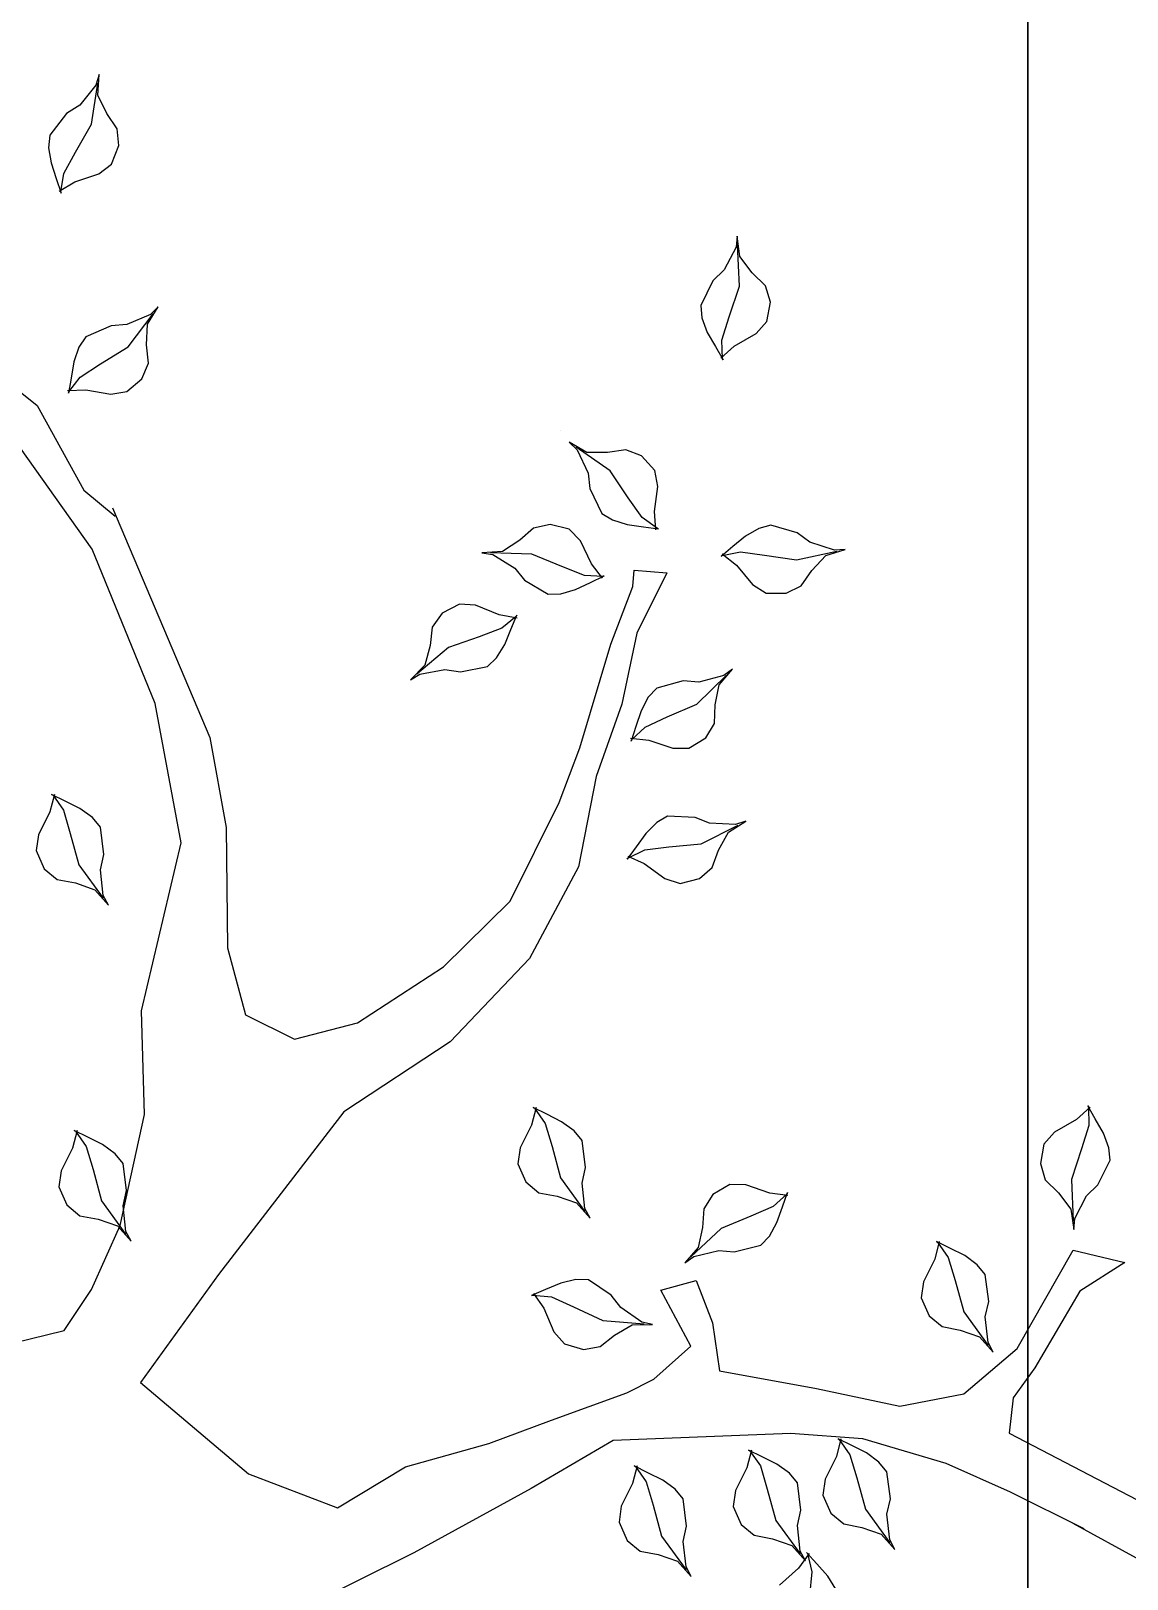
# Model space of a CAD drawing. Header units: metres. Extents: x 78 to 178, y -74 to 157.
# Drawn here: x 136.4309 to 136.7354, y 75.9437 to 76.3734 of the extents above; entities that cross this region are included whole.
import ezdxf

# ---------------------------------------------------------------- set-up
doc = ezdxf.new("R2010")
doc.units = ezdxf.units.M
doc.layers.add('Barandal', color=138, linetype='Continuous', lineweight=30)

# ---------------------------------------------------------------- blocks, each defined once
blk = doc.blocks.new('tree21')
at = {"color": 38}
for p, q in [((1452223.4, 399962.4), (1451977.9, 400433.8)), ((1451836, 400363.1), (1451948.3, 400158.6)), ((1452745.1, 400316.3), (1452657.4, 400178.8)), ((1452782.5, 400157.8), (1452745.1, 400316.3)), ((1451931.7, 400192), (1452044, 399966.7)), ((1452657.4, 400178.8), (1452423.7, 400041.4)), ((1452482, 399987.2), (1452782.5, 400157.8)), ((1452423.7, 400041.4), (1452331.8, 399974.8)), ((1452344.1, 399824.7), (1452482, 399987.2)), ((1452044, 399966.7), (1452131.4, 399770.7)), ((1452331.8, 399974.8), (1452223.4, 399962.4)), ((1452306.4, 399628.7), (1452344.1, 399824.7)), ((1452131.4, 399770.7), (1452206.1, 399516.2)), ((1452360.3, 399374.3), (1452306.4, 399628.7)), ((1452206.1, 399516.2), (1452222.5, 399295.2)), ((1452414.1, 399078.2), (1452360.3, 399374.3)), ((1452222.5, 399295.2), (1452201, 398753.2)), ((1452560.1, 399057.2), (1452414.1, 399078.2)), ((1452689.3, 399007.1), (1452560.1, 399057.2)), ((1452388.8, 398878.1), (1452489.1, 398990.6)), ((1452489.1, 398990.6), (1452660, 398898.7)), ((1452660, 398898.7), (1452689.3, 399007.1)), ((1454849.6, 398917.5), (1454666, 398825.9)), ((1454857.8, 398817.4), (1454849.6, 398917.5)), ((1452347, 398794.7), (1452388.8, 398878.1)), ((1454666, 398825.9), (1454449, 398780.2)), ((1454632.5, 398746.7), (1454807.7, 398813.2)), ((1454807.7, 398813.2), (1454857.8, 398817.4)), ((1452201, 398753.2), (1452054.7, 398503.1)), ((1452263.3, 398565.5), (1452347, 398794.7)), ((1454449, 398780.2), (1454227.9, 398701.2)), ((1454315.4, 398651.1), (1454632.5, 398746.7)), ((1454227.9, 398701.2), (1453952.5, 398647.3)), ((1453952.5, 398647.3), (1453672.9, 398497.4)), ((1454148.5, 398588.7), (1454315.4, 398651.1)), ((1452192.2, 398373.7), (1452263.3, 398565.5)), ((1453848, 398438.9), (1454148.5, 398588.7)), ((1452054.7, 398503.1), (1451858.3, 398144.7)), ((1453672.9, 398497.4), (1453418.2, 398255.8)), ((1453647.6, 398234.8), (1453848, 398438.9)), ((1452121, 398119.5), (1452192.2, 398373.7)), ((1453418.2, 398255.8), (1453205.1, 397930.8)), ((1453476.3, 397972.2), (1453647.6, 398234.8)), ((1451858.3, 398144.7), (1451686.8, 397798.8)), ((1451995.6, 397911.1), (1452121, 398119.5)), ((1453426, 397780.5), (1453476.3, 397972.2)), ((1452099.5, 397640), (1451995.6, 397911.1)), ((1453205.1, 397930.8), (1452708.3, 397547.6)), ((1453500.9, 397630.3), (1453426, 397780.5)), ((1452378.6, 397310.3), (1452099.5, 397640)), ((1453705.2, 397575.9), (1453500.9, 397630.3)), ((1454072.2, 397571.4), (1453705.2, 397575.9)), ((1454347.4, 397521.1), (1454072.2, 397571.4)), ((1452708.3, 397547.6), (1452378.6, 397310.3)), ((1455047.7, 397224.3), (1454347.4, 397521.1)), ((1453513, 397313.4), (1454026.1, 397433.8)), ((1454026.1, 397433.8), (1454451.4, 397354.2)), ((1454451.4, 397354.2), (1454922.5, 397161.9)), ((1452858.1, 397247.3), (1453196, 397322)), ((1453196, 397322), (1453513, 397313.4)), ((1452662, 397159.9), (1452858.1, 397247.3)), ((1455101.8, 397136.7), (1455022.6, 397232.7)), ((1452536.7, 397076.6), (1452662, 397159.9)), ((1454922.5, 397161.9), (1455293.3, 396898.9)), ((1455360.2, 396994.7), (1455101.8, 397136.7)), ((1452444.5, 396697.3), (1452536.7, 397076.6)), ((1455443.5, 396890.4), (1455360.2, 396994.7))]:
    blk.add_line(p, q, dxfattribs=at)
at = {"color": 84}
for p, q in [((1452981.9, 400233.7), (1453057, 400271.1)), ((1453057, 400271.1), (1453095, 400267.2)), ((1453095, 400267.2), (1453139.2, 400250.8)), ((1452948.7, 400199.1), (1452981.9, 400233.7)), ((1453139.2, 400250.8), (1453182.9, 400225.8)), ((1453182.9, 400225.8), (1453223.3, 400202.7)), ((1452879, 400163.1), (1452948.7, 400199.1)), ((1453092, 400184), (1452998.2, 400152.9)), ((1453162.7, 400206.1), (1453092, 400184)), ((1453219.9, 400204.6), (1453162.7, 400206.1)), ((1453218.5, 400209.9), (1453181.4, 400168.6)), ((1453223.3, 400202.7), (1453219.9, 400204.6)), ((1452845.8, 400159.8), (1452879, 400163.1)), ((1452907.8, 400151.1), (1452845.8, 400159.8)), ((1452998.2, 400152.9), (1452871.7, 400158.3)), ((1452957.7, 400113.5), (1452907.8, 400151.1)), ((1453181.4, 400168.6), (1453142.8, 400101.3)), ((1452997.1, 400073.1), (1452957.7, 400113.5)), ((1453142.8, 400101.3), (1453106.3, 400068.6)), ((1453046.6, 400058.1), (1452997.1, 400073.1)), ((1453106.3, 400068.6), (1453046.6, 400058.1)), ((1452471.1, 399914.2), (1452500.5, 399898.6)), ((1452517.9, 399872.5), (1452471.1, 399914.2)), ((1452594.1, 399823.9), (1452491.9, 399898.6)), ((1452500.5, 399898.6), (1452578.6, 399889.8)), ((1452578.6, 399889.8), (1452625.4, 399900.2)), ((1452625.4, 399900.2), (1452708.6, 399889.7)), ((1452708.6, 399889.7), (1452738.1, 399865.4)), ((1452538.6, 399813.6), (1452517.9, 399872.5)), ((1452738.1, 399865.4), (1452765.8, 399827.2)), ((1452548.9, 399758.1), (1452538.6, 399813.6)), ((1452689.4, 399797.8), (1452594.1, 399823.9)), ((1452760.5, 399777), (1452689.4, 399797.8)), ((1452765.8, 399827.2), (1452788.2, 399782.1)), ((1452581.8, 399718.2), (1452548.9, 399758.1)), ((1452809, 399749.2), (1452755.2, 399735.3)), ((1452807.3, 399744), (1452760.5, 399777)), ((1452788.2, 399782.1), (1452809, 399740.5)), ((1452637.3, 399693.9), (1452581.8, 399718.2)), ((1452685.8, 399700.7), (1452637.3, 399693.9)), ((1452755.2, 399735.3), (1452685.8, 399700.7)), ((1452809, 399740.5), (1452807.3, 399744)), ((1451868.8, 399613.9), (1451898.3, 399598.2)), ((1451915.6, 399572.2), (1451868.8, 399613.9)), ((1451991.8, 399523.6), (1451889.6, 399598.3)), ((1451898.3, 399598.2), (1451976.3, 399589.5)), ((1451936.3, 399513.3), (1451915.6, 399572.2)), ((1451976.3, 399589.5), (1452023.1, 399599.9)), ((1452023.1, 399599.9), (1452106.3, 399589.4)), ((1452106.3, 399589.4), (1452135.8, 399565.1)), ((1452135.8, 399565.1), (1452163.5, 399526.9)), ((1451946.7, 399457.8), (1451936.3, 399513.3)), ((1452087.2, 399497.5), (1451991.8, 399523.6)), ((1452163.5, 399526.9), (1452186, 399481.8)), ((1452158.2, 399476.6), (1452087.2, 399497.5)), ((1452205, 399443.7), (1452158.2, 399476.6)), ((1452186, 399481.8), (1452206.7, 399440.2)), ((1454902.4, 399402.6), (1454921.5, 399462.2)), ((1454921.5, 399462.2), (1454919.2, 399428.9)), ((1451747.2, 399433.9), (1451787.1, 399408.8)), ((1451979.6, 399417.9), (1451946.7, 399457.8)), ((1452035, 399393.5), (1451979.6, 399417.9)), ((1452153, 399435), (1452083.6, 399400.4)), ((1452206.7, 399448.9), (1452153, 399435)), ((1452206.7, 399440.2), (1452205, 399443.7)), ((1454889, 399313.1), (1454915.7, 399436.9)), ((1454919.2, 399428.9), (1454942.9, 399354.1)), ((1451787.1, 399408.8), (1451824.7, 399375.2)), ((1451824.7, 399375.2), (1451859.4, 399344.3)), ((1452083.6, 399400.4), (1452035, 399393.5)), ((1454857, 399359.7), (1454902.4, 399402.6)), ((1451800.9, 399360.1), (1451727.1, 399353.1)), ((1451811.4, 399319.6), (1451759.8, 399261.7)), ((1451856.5, 399346.9), (1451800.9, 399360.1)), ((1451856.2, 399352.4), (1451811.4, 399319.6)), ((1451834.3, 399340.4), (1451863.7, 399324.7)), ((1451881, 399298.7), (1451834.3, 399340.4)), ((1451957.3, 399250.1), (1451855.1, 399324.8)), ((1451859.4, 399344.3), (1451856.5, 399346.9)), ((1451863.7, 399324.7), (1451941.8, 399316)), ((1451941.8, 399316), (1451988.6, 399326.4)), ((1451988.6, 399326.4), (1452071.8, 399315.9)), ((1454787.4, 399281.4), (1454810.5, 399327.7)), ((1454810.5, 399327.7), (1454857, 399359.7)), ((1454942.9, 399354.1), (1454971.4, 399315.5)), ((1451901.8, 399239.8), (1451881, 399298.7)), ((1452071.8, 399315.9), (1452101.3, 399291.6)), ((1452101.3, 399291.6), (1452129, 399253.4)), ((1452914.2, 399270.3), (1452958, 399285.7)), ((1452954.4, 399284.4), (1452915.9, 399242.1)), ((1452949.4, 399286.8), (1452956.5, 399231.8)), ((1452958, 399285.7), (1452954.4, 399284.4)), ((1454787.7, 399220.8), (1454787.4, 399281.4)), ((1454903.9, 399215.4), (1454889, 399313.1)), ((1454971.4, 399315.5), (1454995.6, 399235.2)), ((1451912.1, 399184.3), (1451901.8, 399239.8)), ((1452052.6, 399224), (1451957.3, 399250.1)), ((1452129, 399253.4), (1452151.4, 399208.3)), ((1452797.6, 399204.6), (1452825.3, 399230.8)), ((1452825.3, 399230.8), (1452866.6, 399253.6)), ((1452866.6, 399253.6), (1452914.2, 399270.3)), ((1452915.9, 399242.1), (1452886.3, 399174.2)), ((1452956.5, 399231.8), (1452982.2, 399158.6)), ((1454995.6, 399235.2), (1454985.4, 399198.4)), ((1455616.8, 399223.2), (1455676.4, 399233.7)), ((1455676.4, 399233.7), (1455725.9, 399218.7)), ((1451945, 399144.4), (1451912.1, 399184.3)), ((1452123.7, 399203.1), (1452052.6, 399224)), ((1452170.5, 399170.2), (1452123.7, 399203.1)), ((1452151.4, 399208.3), (1452172.2, 399166.7)), ((1452776.8, 399123.4), (1452797.6, 399204.6)), ((1454813.7, 399179.3), (1454787.7, 399220.8)), ((1454873.5, 399129.9), (1454813.7, 399179.3)), ((1454913.7, 399142), (1454903.9, 399215.4)), ((1454985.4, 399198.4), (1454961.7, 399157.6)), ((1455541.6, 399123.2), (1455580.2, 399190.5)), ((1455580.2, 399190.5), (1455616.8, 399223.2)), ((1455725.9, 399218.7), (1455765.3, 399178.3)), ((1455765.3, 399178.3), (1455815.2, 399140.7)), ((1452000.5, 399120), (1451945, 399144.4)), ((1452118.4, 399161.5), (1452049, 399126.9)), ((1452172.2, 399175.4), (1452118.4, 399161.5)), ((1452172.2, 399166.7), (1452170.5, 399170.2)), ((1452886.3, 399174.2), (1452848.6, 399082.8)), ((1452982.2, 399158.6), (1452983, 399109.5)), ((1454023, 399022), (1454079.8, 399135.1)), ((1454058.4, 399105.2), (1454091.8, 399158.2)), ((1454091.8, 399158.2), (1454081.3, 399126.5)), ((1454902.5, 399085.9), (1454913.7, 399142)), ((1454961.7, 399157.6), (1454929.7, 399118.7)), ((1455631, 399107.7), (1455724.8, 399138.9)), ((1455724.8, 399138.9), (1455851.3, 399133.5)), ((1455815.2, 399140.7), (1455877.2, 399132)), ((1455877.2, 399132), (1455844.1, 399128.7)), ((1452049, 399126.9), (1452000.5, 399120)), ((1452848.6, 399082.8), (1452761.9, 398990.7)), ((1452781.3, 399075.6), (1452776.8, 399123.4)), ((1452983, 399109.5), (1452952, 399057.5)), ((1454003.7, 399075), (1454058.4, 399105.2)), ((1454081.3, 399126.5), (1454085.5, 399048.1)), ((1454449.1, 399009), (1454537.4, 399099.6)), ((1454508, 399077.6), (1454555.9, 399118)), ((1454536.2, 399091), (1454516.5, 399015)), ((1454555.9, 399118), (1454536.2, 399091)), ((1454908, 399086.4), (1454873.5, 399129.9)), ((1454929.7, 399118.7), (1454900.1, 399082.9)), ((1454900.1, 399082.9), (1454902.5, 399085.9)), ((1455499.7, 399089.1), (1455503.1, 399087.2)), ((1455540.1, 399066), (1455499.7, 399089.1)), ((1455503.1, 399087.2), (1455560.3, 399085.7)), ((1455504.5, 399081.9), (1455541.6, 399123.2)), ((1455560.3, 399085.7), (1455631, 399107.7)), ((1455774.3, 399092.7), (1455741.1, 399058.1)), ((1455844.1, 399128.7), (1455774.3, 399092.7)), ((1452762.9, 398999.3), (1452781.3, 399075.6)), ((1452952, 399057.5), (1452908.3, 399029.8)), ((1453916.7, 399016.7), (1453950.7, 399055.7)), ((1453950.7, 399055.7), (1454003.7, 399075)), ((1454085.5, 399048.1), (1454103.4, 399003.6)), ((1454314.2, 398984.6), (1454346.2, 399036.1)), ((1454346.2, 399036.1), (1454390.3, 399063)), ((1454390.3, 399063), (1454446.7, 399065.4)), ((1454446.7, 399065.4), (1454508, 399077.6)), ((1455583.8, 399040.9), (1455540.1, 399066)), ((1455628, 399024.5), (1455583.8, 399040.9)), ((1455741.1, 399058.1), (1455666, 399020.7)), ((1451786, 398991.7), (1451815.4, 398976)), ((1451832.7, 398950), (1451786, 398991.7)), ((1452790.9, 399013.2), (1452743.8, 398972)), ((1452743.8, 398972), (1452762.9, 398999.3)), ((1452852, 399026.5), (1452790.9, 399013.2)), ((1452908.3, 399029.8), (1452852, 399026.5)), ((1453901.8, 398958), (1453916.7, 399016.7)), ((1454013, 398923.7), (1454023, 399022)), ((1454103.4, 399003.6), (1454106.7, 398919.8)), ((1454409.8, 398918.3), (1454449.1, 399009)), ((1454516.5, 399015), (1454520.1, 398967.2)), ((1455666, 399020.7), (1455628, 399024.5)), ((1451909, 398901.4), (1451806.8, 398976.1)), ((1451815.4, 398976), (1451893.4, 398967.3)), ((1451853.5, 398891.1), (1451832.7, 398950)), ((1451893.4, 398967.3), (1451940.3, 398977.7)), ((1451940.3, 398977.7), (1452023.5, 398967.2)), ((1452023.5, 398967.2), (1452052.9, 398942.9)), ((1452052.9, 398942.9), (1452080.6, 398904.7)), ((1453916.6, 398911.2), (1453901.8, 398958)), ((1454314.2, 398935.6), (1454314.2, 398984.6)), ((1454520.1, 398967.2), (1454498, 398886.3)), ((1452004.3, 398875.3), (1451909, 398901.4)), ((1452080.6, 398904.7), (1452103.1, 398859.6)), ((1453962.2, 398848.5), (1453916.6, 398911.2)), ((1454004.1, 398850.1), (1454013, 398923.7)), ((1454106.7, 398919.8), (1454087.6, 398886.8)), ((1454338.6, 398862), (1454314.2, 398935.6)), ((1454379.1, 398850.9), (1454409.8, 398918.3)), ((1451863.8, 398835.6), (1451853.5, 398891.1)), ((1452075.4, 398854.4), (1452004.3, 398875.3)), ((1452122.2, 398821.5), (1452075.4, 398854.4)), ((1452103.1, 398859.6), (1452123.9, 398818)), ((1452554.5, 398811.4), (1452555.7, 398874)), ((1452555.7, 398874), (1452563, 398841.4)), ((1452567.3, 398721.8), (1452557.4, 398848)), ((1453984.6, 398797.7), (1453962.2, 398848.5)), ((1453979.2, 398798.6), (1454004.1, 398850.1)), ((1454054.5, 398853.2), (1454013.7, 398823.6)), ((1454087.6, 398886.8), (1454054.5, 398853.2)), ((1454344.7, 398806.8), (1454338.6, 398862)), ((1454339.8, 398809.2), (1454379.1, 398850.9)), ((1454469.8, 398860.6), (1454428.1, 398838.6)), ((1454498, 398886.3), (1454469.8, 398860.6)), ((1454981.4, 398883.9), (1455036.8, 398879.7)), ((1454984.2, 398892.1), (1454984.7, 398888.3)), ((1454990.5, 398846), (1454984.2, 398892.1)), ((1454984.7, 398888.3), (1455018.4, 398842)), ((1455036.8, 398879.7), (1455113.6, 398890.1)), ((1455113.6, 398890.1), (1455161.8, 398881)), ((1455161.8, 398881), (1455206.5, 398840.1)), ((1451896.7, 398795.7), (1451863.8, 398835.6)), ((1452070.1, 398812.8), (1452000.7, 398778.2)), ((1452123.9, 398826.7), (1452070.1, 398812.8)), ((1452123.9, 398818), (1452122.2, 398821.5)), ((1452523.3, 398757.2), (1452554.5, 398811.4)), ((1452563, 398841.4), (1452607.2, 398776.5)), ((1454013.7, 398823.6), (1453976.1, 398796.3)), ((1454380.3, 398822.7), (1454336.1, 398808)), ((1454336.1, 398808), (1454339.8, 398809.2)), ((1454428.1, 398838.6), (1454380.3, 398822.7)), ((1454997.2, 398796.1), (1454990.5, 398846)), ((1455018.4, 398842), (1455079, 398799.4)), ((1455079, 398799.4), (1455160.8, 398744)), ((1455206.5, 398840.1), (1455224.8, 398791.8)), ((1451952.2, 398771.3), (1451896.7, 398795.7)), ((1452000.7, 398778.2), (1451952.2, 398771.3)), ((1452487.9, 398713.3), (1452523.3, 398757.2)), ((1452607.2, 398776.5), (1452645.5, 398747.7)), ((1453976.1, 398796.3), (1453979.2, 398798.6)), ((1455011.2, 398751), (1454997.2, 398796.1)), ((1455224.8, 398791.8), (1455216.7, 398735.9)), ((1452479, 398662.3), (1452487.9, 398713.3)), ((1452609.5, 398632.5), (1452567.3, 398721.8)), ((1452645.5, 398747.7), (1452691.7, 398677.7)), ((1454820.4, 398684.1), (1454840.5, 398726.1)), ((1454833.6, 398720.8), (1454877.6, 398686.9)), ((1454840.5, 398726.1), (1454838.8, 398722.6)), ((1454838.8, 398722.6), (1454841.6, 398665.4)), ((1455031.2, 398718.6), (1455011.2, 398751)), ((1455106.7, 398681.9), (1455031.2, 398718.6)), ((1455160.8, 398744), (1455233.6, 398640.4)), ((1455216.7, 398735.9), (1455217.4, 398673.4)), ((1452496.6, 398604.4), (1452479, 398662.3)), ((1452691.7, 398677.7), (1452692.5, 398639.5)), ((1452879.9, 398682.9), (1452909.4, 398667.3)), ((1452926.7, 398641.3), (1452879.9, 398682.9)), ((1453002.9, 398592.6), (1452900.7, 398667.3)), ((1452909.4, 398667.3), (1452987.4, 398658.5)), ((1452987.4, 398658.5), (1453034.3, 398668.9)), ((1453034.3, 398668.9), (1453117.5, 398658.4)), ((1453117.5, 398658.4), (1453146.9, 398634.1)), ((1454798.7, 398638.7), (1454820.4, 398684.1)), ((1454841.6, 398665.4), (1454868.8, 398596.6)), ((1454877.6, 398686.9), (1454947.6, 398653.4)), ((1455154.3, 398676.6), (1455106.7, 398681.9)), ((1455225.4, 398643.2), (1455154.3, 398676.6)), ((1455217.4, 398673.4), (1455248.3, 398618.9)), ((1452639.9, 398564.9), (1452609.5, 398632.5)), ((1452692.5, 398639.5), (1452681.5, 398593.7)), ((1452947.4, 398582.3), (1452926.7, 398641.3)), ((1453146.9, 398634.1), (1453174.6, 398596)), ((1454785.6, 398593.4), (1454798.7, 398638.7)), ((1454947.6, 398653.4), (1454982.9, 398619.4)), ((1454982.9, 398619.4), (1454997.8, 398560.7)), ((1455248.3, 398618.9), (1455225.4, 398643.2)), ((1452533.5, 398572), (1452496.6, 398604.4)), ((1452604.9, 398541.8), (1452533.5, 398572)), ((1452645.3, 398508), (1452639.9, 398564.9)), ((1452681.5, 398593.7), (1452661.9, 398547.2)), ((1452957.8, 398526.8), (1452947.4, 398582.3)), ((1453098.3, 398566.6), (1453002.9, 398592.6)), ((1453169.4, 398545.7), (1453098.3, 398566.6)), ((1453174.6, 398596), (1453197.1, 398550.9)), ((1454784.6, 398555.2), (1454785.6, 398593.4)), ((1454868.8, 398596.6), (1454906.8, 398505.3)), ((1455282.9, 398591.8), (1455282.9, 398591.8)), ((1452650.4, 398510), (1452604.9, 398541.8)), ((1452661.9, 398547.2), (1452643.8, 398504.4)), ((1452990.7, 398486.9), (1452957.8, 398526.8)), ((1453217.9, 398517.9), (1453164.1, 398504.1)), ((1453216.1, 398512.7), (1453169.4, 398545.7)), ((1453197.1, 398550.9), (1453217.9, 398509.2)), ((1454827.5, 398483.1), (1454784.6, 398555.2)), ((1454997.8, 398560.7), (1454986.5, 398510.2)), ((1452643.8, 398504.4), (1452645.3, 398508)), ((1453046.1, 398462.6), (1452990.7, 398486.9)), ((1453094.7, 398469.5), (1453046.1, 398462.6)), ((1453164.1, 398504.1), (1453094.7, 398469.5)), ((1453217.9, 398509.2), (1453216.1, 398512.7)), ((1454864.4, 398452.6), (1454827.5, 398483.1)), ((1454906.8, 398505.3), (1454910.8, 398378.8)), ((1454986.5, 398510.2), (1454949.1, 398467.9)), ((1454590.6, 398397.2), (1454630.7, 398422.1)), ((1454630.7, 398422.1), (1454677.2, 398441.3)), ((1454677.2, 398441.3), (1454720.2, 398459.1)), ((1454716.7, 398457.6), (1454680.4, 398413.3)), ((1454711.6, 398459.7), (1454721.5, 398405.1)), ((1454720.2, 398459.1), (1454716.7, 398457.6)), ((1454905.5, 398385.7), (1454864.4, 398452.6)), ((1454949.1, 398467.9), (1454915.4, 398415.3)), ((1454564.3, 398369.6), (1454590.6, 398397.2)), ((1454680.4, 398413.3), (1454654.5, 398343.9)), ((1454721.5, 398405.1), (1454751.1, 398333.4)), ((1454911.3, 398352.8), (1454905.5, 398385.7)), ((1454915.4, 398415.3), (1454911.3, 398352.8)), ((1454547.9, 398287.3), (1454564.3, 398369.6)), ((1454654.5, 398343.9), (1454621.7, 398250.6)), ((1454751.1, 398333.4), (1454754.5, 398284.4)), ((1454554.9, 398239.8), (1454547.9, 398287.3)), ((1454754.5, 398284.4), (1454726.3, 398230.9)), ((1454621.7, 398250.6), (1454540, 398154)), ((1454540.6, 398162.6), (1454554.9, 398239.8)), ((1454628.1, 398194.5), (1454567.8, 398178.1)), ((1454684.2, 398200.9), (1454628.1, 398194.5)), ((1454726.3, 398230.9), (1454684.2, 398200.9)), ((1454567.8, 398178.1), (1454522.9, 398134.4)), ((1454522.9, 398134.4), (1454540.6, 398162.6)), ((1455539.9, 397271.7), (1455640.8, 397348.2)), ((1455638.3, 397339.9), (1455607.5, 397267.7)), ((1455608.4, 397330.8), (1455661.7, 397363.6)), ((1455661.7, 397363.6), (1455638.3, 397339.9)), ((1455402.9, 397267.8), (1455442.2, 397313.9)), ((1455442.2, 397313.9), (1455489.8, 397333.9)), ((1455489.8, 397333.9), (1455546, 397327.9)), ((1455546, 397327.9), (1455608.4, 397330.8)), ((1452809.8, 397281.1), (1452839.3, 397265.5)), ((1452856.6, 397239.5), (1452809.8, 397281.1)), ((1452932.8, 397190.9), (1452830.6, 397265.5)), ((1452839.3, 397265.5), (1452917.3, 397256.8)), ((1452917.3, 397256.8), (1452964.1, 397267.1)), ((1452964.1, 397267.1), (1453047.3, 397256.6)), ((1453047.3, 397256.6), (1453076.8, 397232.3)), ((1455395.6, 397219.3), (1455402.9, 397267.8)), ((1455487.5, 397187.9), (1455539.9, 397271.7)), ((1455607.5, 397267.7), (1455603.9, 397219.8)), ((1456097.2, 397221.7), (1456153.7, 397243.7)), ((1456153.7, 397243.7), (1456205.1, 397238.8)), ((1452877.3, 397180.5), (1452856.6, 397239.5)), ((1453076.8, 397232.3), (1453104.5, 397194.2)), ((1453104.5, 397194.2), (1453127, 397149.1)), ((1453835.7, 397211.8), (1453865.1, 397196.2)), ((1453882.4, 397170.1), (1453835.7, 397211.8)), ((1453958.7, 397121.5), (1453856.5, 397196.2)), ((1453865.1, 397196.2), (1453943.2, 397187.4)), ((1453943.2, 397187.4), (1453990, 397197.8)), ((1453990, 397197.8), (1454073.2, 397187.3)), ((1455408.8, 397142.8), (1455395.6, 397219.3)), ((1455603.9, 397219.8), (1455570, 397143.1)), ((1456067.8, 397182.5), (1456097.2, 397221.7)), ((1456205.1, 397238.8), (1456251.7, 397206.8)), ((1456251.7, 397206.8), (1456308, 397179.8)), ((1452887.6, 397125), (1452877.3, 397180.5)), ((1453028.1, 397164.8), (1452932.8, 397190.9)), ((1453099.2, 397143.9), (1453028.1, 397164.8)), ((1453127, 397149.1), (1453147.7, 397107.5)), ((1453903.2, 397111.2), (1453882.4, 397170.1)), ((1454073.2, 397187.3), (1454102.7, 397163)), ((1454102.7, 397163), (1454130.4, 397124.8)), ((1455447.1, 397125.8), (1455487.5, 397187.9)), ((1456043.2, 397109), (1456067.8, 397182.5)), ((1456133.9, 397111.3), (1456219.7, 397160.3)), ((1456219.7, 397160.3), (1456344.8, 397179.7)), ((1456338.7, 397173.6), (1456277.3, 397124.6)), ((1456308, 397179.8), (1456370.6, 397183.4)), ((1456370.6, 397183.4), (1456338.7, 397173.6)), ((1452920.5, 397085.1), (1452887.6, 397125)), ((1453094, 397102.3), (1453024.6, 397067.7)), ((1453147.7, 397116.1), (1453094, 397102.3)), ((1453146, 397110.9), (1453099.2, 397143.9)), ((1453147.7, 397107.5), (1453146, 397110.9)), ((1453913.5, 397055.7), (1453903.2, 397111.2)), ((1454054, 397095.4), (1453958.7, 397121.5)), ((1454130.4, 397124.8), (1454152.8, 397079.7)), ((1455402.1, 397090.5), (1455447.1, 397125.8)), ((1455406.5, 397087.4), (1455408.8, 397142.8)), ((1455493.7, 397106.4), (1455444.1, 397097.8)), ((1455538.2, 397121.9), (1455493.7, 397106.4)), ((1455570, 397143.1), (1455538.2, 397121.9)), ((1456014.9, 397061.2), (1456043.2, 397109)), ((1456068.8, 397075.8), (1456133.9, 397111.3)), ((1456277.3, 397124.6), (1456251.5, 397084.2)), ((1452976, 397060.8), (1452920.5, 397085.1)), ((1453024.6, 397067.7), (1452976, 397060.8)), ((1453946.4, 397015.8), (1453913.5, 397055.7)), ((1454125.1, 397074.5), (1454054, 397095.4)), ((1454171.9, 397041.6), (1454125.1, 397074.5)), ((1454152.8, 397079.7), (1454173.6, 397038.1)), ((1455444.1, 397097.8), (1455398.2, 397089.9)), ((1455398.2, 397089.9), (1455402.1, 397090.5)), ((1456008.8, 397067.3), (1456012.4, 397066.1)), ((1456052.9, 397052.6), (1456008.8, 397067.3)), ((1456012.4, 397066.1), (1456068.8, 397075.8)), ((1456100.7, 397036.6), (1456052.9, 397052.6)), ((1456251.5, 397084.2), (1456185.2, 397032.8)), ((1454001.9, 396991.5), (1453946.4, 397015.8)), ((1454119.8, 397032.9), (1454050.4, 396998.3)), ((1454173.6, 397046.8), (1454119.8, 397032.9)), ((1454173.6, 397038.1), (1454171.9, 397041.6)), ((1456147.2, 397029.2), (1456100.7, 397036.6)), ((1456185.2, 397032.8), (1456147.2, 397029.2)), ((1454050.4, 396998.3), (1454001.9, 396991.5))]:
    blk.add_line(p, q, dxfattribs=at)

msp = doc.modelspace()

# ---------------------------------------------------------------- linework, layer by layer
at = {"layer": 'Barandal'}
msp.add_lwpolyline([(136.70784, 75.66894), (136.70784, 78.72746), (136.10784, 78.72746), (136.10784, 75.66894)], close=True, dxfattribs=at)

# ---------------------------------------------------------------- block references
at = {"xscale": -9.094488526425677e-05, "yscale": 9.094488526425677e-05, "zscale": 9.094488526425677e-05, "rotation": 270}
msp.add_blockref('tree21', (100.32806, -56.08818), dxfattribs=at)

doc.saveas('drawing.dxf')
